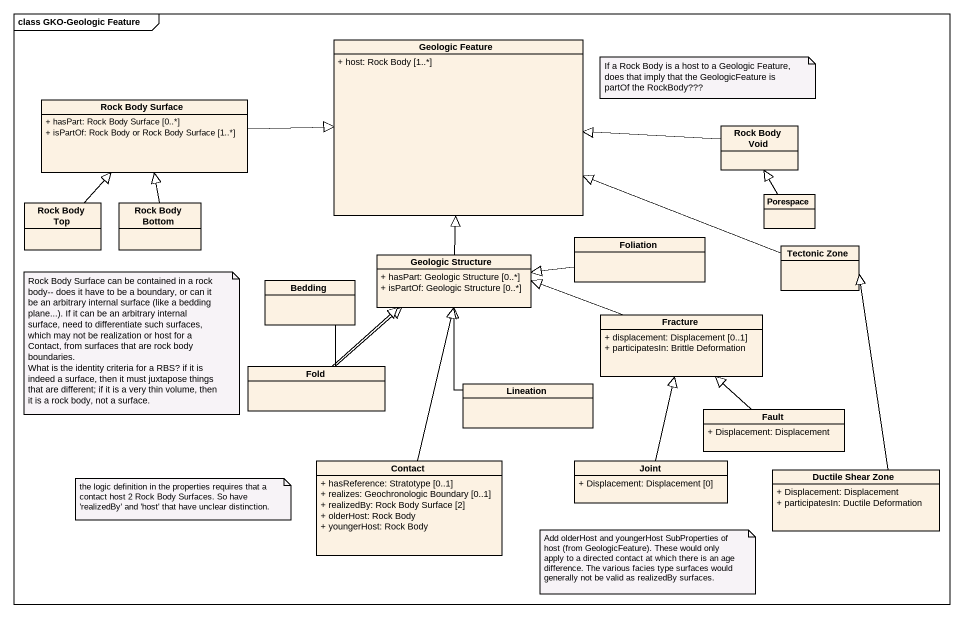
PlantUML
@startuml
mainframe class GKO-Geologic Feature
hide circle
hide empty members
skinparam classAttributeIconSize 0
class "Geologic Feature" as Geologic_Feature {
  + host: Rock Body [1..*]
}
class "Rock Body Surface" as Rock_Body_Surface {
  + hasPart: Rock Body Surface [0..*]
  + isPartOf: Rock Body or Rock Body Surface [1..*]
}
class "Rock Body Void" as Rock_Body_Void
class "Rock Body Top" as Rock_Body_Top
class "Rock Body Bottom" as Rock_Body_Bottom
class Porespace
class Foliation
class "Tectonic Zone" as Tectonic_Zone
class Bedding
class "Geologic Structure" as Geologic_Structure {
  + hasPart: Geologic Structure [0..*]
  + isPartOf: Geologic Structure [0..*]
}
class Fracture {
  + displacement: Displacement [0..1]
  + participatesIn: Brittle Deformation
}
class Fold
class Lineation
class Fault {
  + Displacement: Displacement
}
class Contact {
  + hasReference: Stratotype [0..1]
  + realizes: Geochronologic Boundary [0..1]
  + realizedBy: Rock Body Surface [2]
  + olderHost: Rock Body
  + youngerHost: Rock Body
}
class Joint {
  + Displacement: Displacement [0]
}
class "Ductile Shear Zone" as Ductile_Shear_Zone {
  + Displacement: Displacement
  + participatesIn: Ductile Deformation
}
Rock_Body_Surface -right-|> Geologic_Feature
Rock_Body_Void -left-|> Geologic_Feature
Rock_Body_Top -up-|> Rock_Body_Surface
Rock_Body_Bottom -up-|> Rock_Body_Surface
Porespace -up-|> Rock_Body_Void
Foliation -left-|> Geologic_Structure
Tectonic_Zone -left-|> Geologic_Feature
Bedding -right-|> Geologic_Structure
Geologic_Structure -up-|> Geologic_Feature
Fracture -left-|> Geologic_Structure
Fold -up-|> Geologic_Structure
Lineation -up-|> Geologic_Structure
Fault -up-|> Fracture
Contact -up-|> Geologic_Structure
Joint -up-|> Fracture
Ductile_Shear_Zone -up-|> Tectonic_Zone
note as N1
  If a Rock Body is a host to a Geologic Feature, does that imply that the GeologicFeature is partOf the RockBody???
end note
note as N2
  Rock Body Surface can be contained in a rock body-- does it have to be a boundary, or can it be an arbitrary internal surface (like a bedding plane...). If it can be an arbitrary internal surface, need to differentiate such surfaces, which may not be realization or host for a Contact, from surfaces that are rock body boundaries.
  What is the identity criteria for a RBS? if it is indeed a surface, then it must juxtapose things that are different; if it is a very thin volume, then it is a rock body, not a surface.
end note
note as N3
  the logic definition in the properties requires that a contact host 2 Rock Body Surfaces. So have 'realizedBy' and 'host' that have unclear distinction.
end note
note as N4
  Add olderHost and youngerHost SubProperties of host (from GeologicFeature). These would only apply to a directed contact at which there is an age difference. The various facies type surfaces would generally not be valid as realizedBy surfaces.
end note
@enduml
